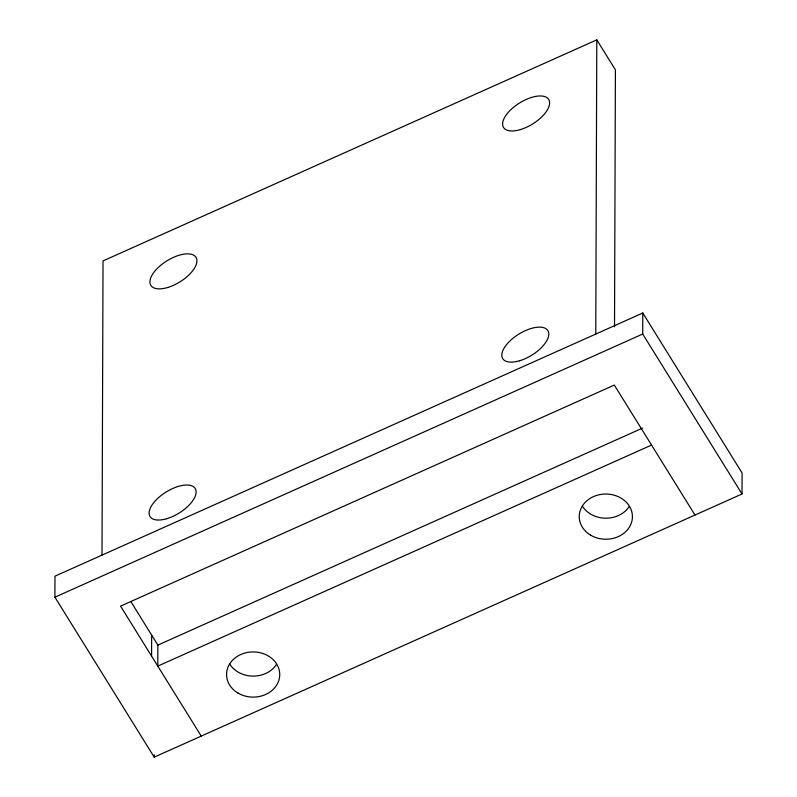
<?xml version="1.0" encoding="UTF-8"?>
<svg xmlns="http://www.w3.org/2000/svg" width="797" height="797" viewBox="0 0 797 797"><rect width="100%" height="100%" fill="white"/><g stroke="black" fill="none" stroke-linecap="round" stroke-linejoin="round"><path stroke-width="1.2" d="M54.913 597.192L54.983 576.171L642.79 313.012L742.087 472.97L742.017 493.991L154.21 757.15L54.913 597.192L642.721 334.033L642.79 313.012M102.006 555.12L103.032 260.908L596.794 39.85L615.414 69.847L614.517 326.82M151.589 656.12L151.659 635.099M154.21 757.15L154.22 754.679M130.967 601.775L157.866 645.102L157.786 666.113L651.548 445.065M595.767 334.063L596.794 39.85M157.866 645.102L642.541 428.109M642.721 334.033L742.017 493.991M694.994 515.041L614.308 385.071L120.556 606.128L201.233 736.099M629.162 506.593A26.59 22.595 0.2 0 1 605.64 518.209A26.59 22.595 0.2 0 1 582.398 506.145M276.479 664.489A26.59 22.595 0.2 0 1 252.958 676.105A26.59 22.595 0.2 0 1 229.715 664.04M590.457 535.046A26.59 22.595 0.2 0 0 632.31 518.757A26.59 22.595 0.2 0 0 594.741 496.083A26.59 22.595 0.2 0 0 590.457 535.046M237.775 692.942A26.59 22.595 0.2 0 0 279.627 676.653A26.59 22.595 0.2 0 0 242.059 653.978A26.59 22.595 0.2 0 0 237.775 692.942M519.554 360.772A26.59 12.373 -31.8 0 0 547.918 330.655A26.59 12.373 -31.8 0 0 508.436 342.461A26.59 12.373 -31.8 0 0 519.554 360.772M166.872 518.668A26.59 12.373 -31.8 0 0 195.235 488.551A26.59 12.373 -31.8 0 0 155.744 500.357A26.59 12.373 -31.8 0 0 166.872 518.668M167.679 287.498A26.59 12.373 -31.8 0 0 196.042 257.381A26.59 12.373 -31.8 0 0 156.551 269.187A26.59 12.373 -31.8 0 0 167.679 287.498M520.361 129.602A26.59 12.373 -31.8 0 0 548.725 99.486A26.59 12.373 -31.8 0 0 509.243 111.291A26.59 12.373 -31.8 0 0 520.361 129.602"/></g></svg>
